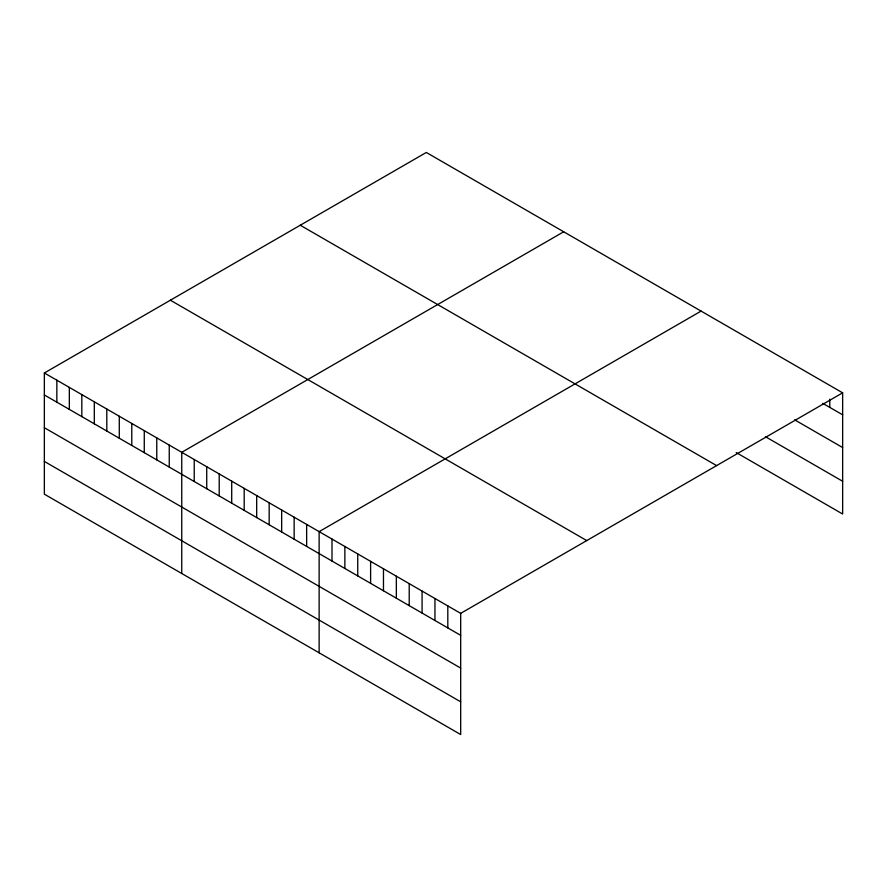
<?xml version="1.0" encoding="UTF-8"?>
<svg xmlns="http://www.w3.org/2000/svg" width="887" height="887" viewBox="0 0 887 887"><rect width="100%" height="100%" fill="white"/><g stroke="black" fill="none" stroke-linecap="round" stroke-linejoin="round"><path stroke-width="1.33" d="M44.35 372.983L460.686 613.361L460.686 734.536L44.35 494.17L44.35 372.983L426.314 152.464L842.65 392.83L842.65 514.016L736.188 452.547M563.7 231.784L181.746 452.315L181.746 573.49M701.096 311.104L319.132 531.635L319.132 652.81M460.686 613.361L842.65 392.83M822.759 403.341L842.65 414.817M794.685 419.861L842.65 447.547M765.437 436.703L842.65 481.275M300.261 225.231L716.607 465.608M170.393 300.216L586.739 540.582M44.35 394.97L460.686 635.347M44.35 427.711L460.686 668.077M44.35 461.428L460.686 701.805M829.777 399.139L829.777 407.388M447.813 605.932L447.813 627.918M434.952 598.503L434.952 620.479M422.079 591.064L422.079 613.05M409.217 583.635L409.217 605.621M396.345 576.206L396.345 598.193M383.472 568.778L383.472 590.764M370.611 561.349L370.611 583.336M357.738 553.92L357.738 575.907M344.866 546.492L344.866 568.478M332.004 539.063L332.004 561.05M306.647 524.417L306.647 546.403M294.151 517.21L294.151 539.196M281.667 510.003L281.667 531.978M269.171 502.785L269.171 524.771M256.687 495.578L256.687 517.564M244.191 488.36L244.191 510.347M231.707 481.153L231.707 503.14M219.211 473.946L219.211 495.933M206.726 466.728L206.726 488.715M194.231 459.521L194.231 481.508M169.251 445.097L169.251 467.083M156.766 437.89L156.766 459.876M144.271 430.672L144.271 452.658M131.786 423.465L131.786 445.451M119.29 416.258L119.29 438.245M106.806 409.04L106.806 431.027M94.31 401.833L94.31 423.82M81.826 394.615L81.826 416.602M69.33 387.408L69.33 409.395M56.846 380.201L56.846 402.188"/></g></svg>
